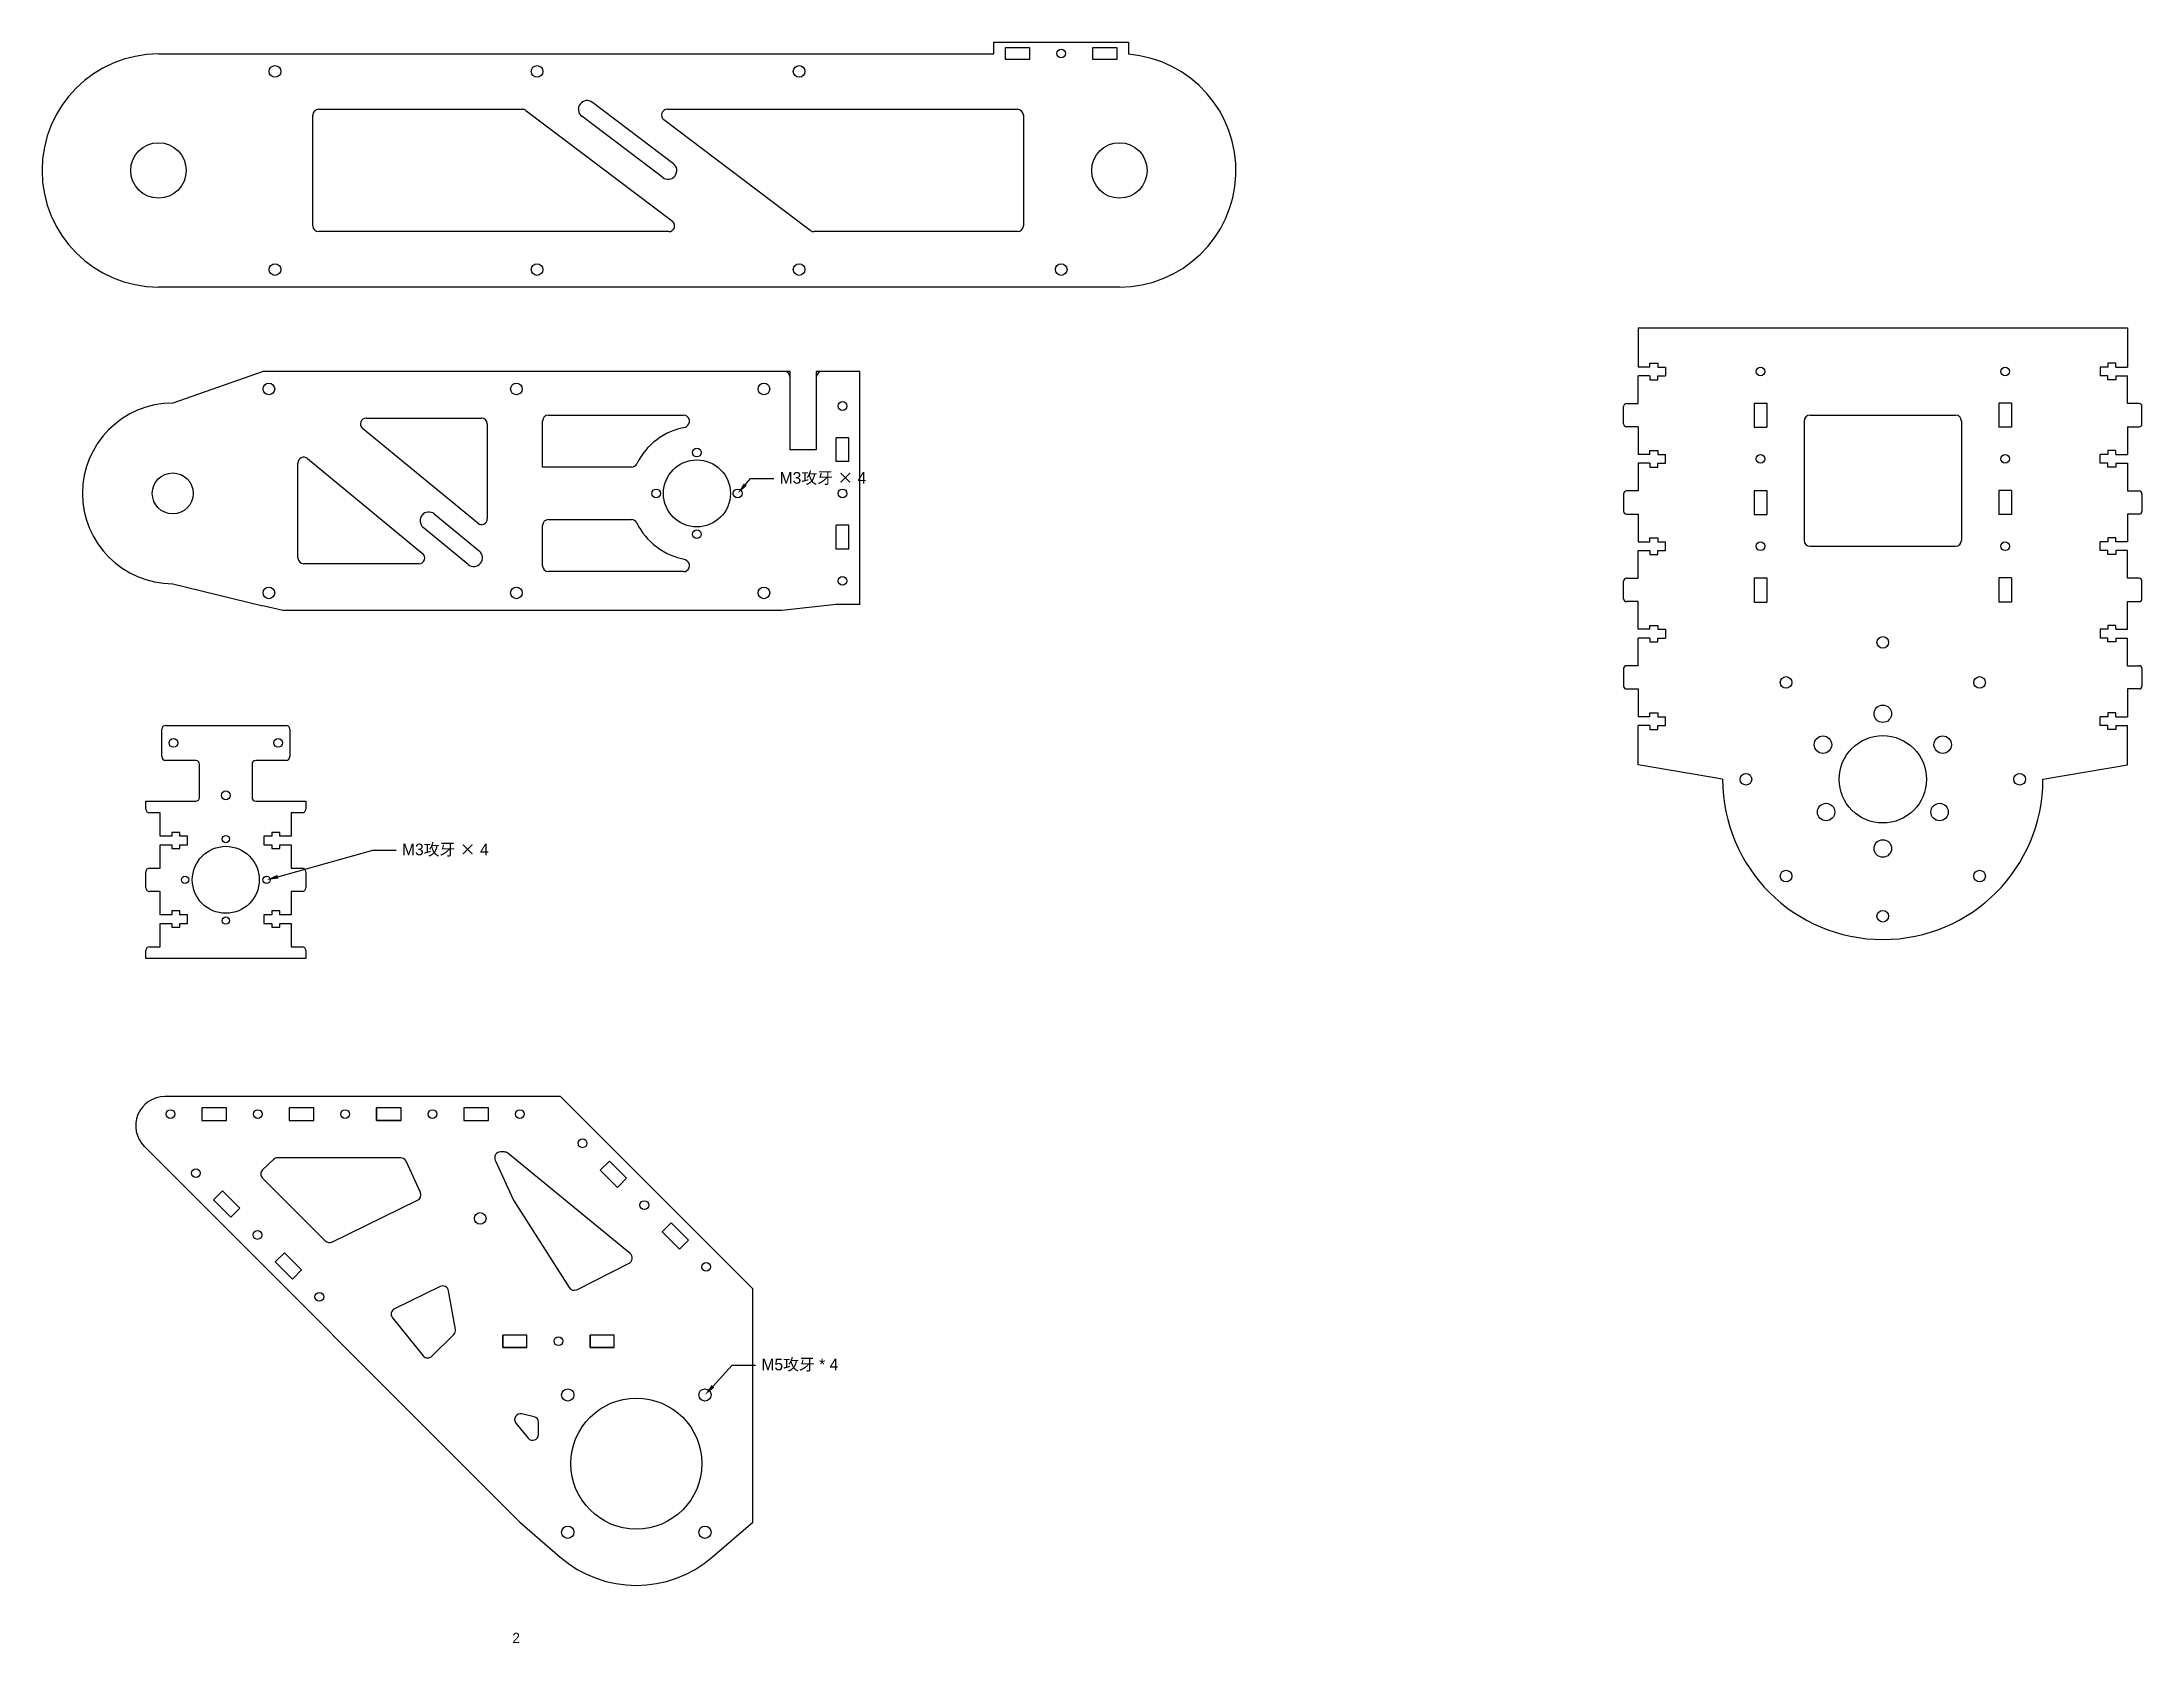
# Model space of a CAD drawing. Header units: millimetres. Extents: x -369 to 353, y -506 to 44.
import ezdxf
from ezdxf import colors
from ezdxf.entities.mleader import LeaderData, LeaderLine
from ezdxf.math import Vec2, Vec3

# ---------------------------------------------------------------- set-up
doc = ezdxf.new("R2010")
doc.units = ezdxf.units.MM

msp = doc.modelspace()

# ---------------------------------------------------------------- linework, layer by layer
at = {"color": 7, "linetype": 'Continuous', "lineweight": 25}
for p, q in [((-41.64, 43.95), (4.56, 43.95)), ((-41.64, 39.85), (-41.64, 43.95)), ((4.56, 43.95), (4.56, 39.73)), ((-328.54, 39.85), (-41.64, 39.85)), ((-37.64, 42.11), (-29.44, 42.11)), ((-37.64, 37.91), (-37.64, 42.11)), ((-29.44, 37.91), (-37.64, 37.91)), ((-29.44, 42.11), (-29.44, 37.91)), ((-7.64, 42.11), (0.56, 42.11)), ((-7.64, 37.91), (-7.64, 42.11)), ((0.56, 37.91), (-7.64, 37.91)), ((0.56, 42.11), (0.56, 37.91)), ((-179.53, 23.25), (-151.73, 2.25)), ((-275.54, -19.15), (-275.54, 18.85)), ((-273.54, 20.85), (-203.57, 20.85)), ((-202.37, 20.45), (-152.07, -17.55)), ((-155.35, -2.54), (-183.15, 18.46)), ((-104.72, -20.74), (-155.01, 17.26)), ((-153.81, 20.85), (-33.54, 20.85)), ((-31.54, 18.85), (-31.54, -19.15)), ((-153.28, -21.15), (-273.54, -21.15)), ((-33.54, -21.15), (-103.51, -21.15)), ((1.46, -40.15), (-328.54, -40.15)), ((179.61, -54.15), (179.61, -67.65)), ((179.61, -54.15), (347.61, -54.15)), ((347.61, -54.15), (347.61, -67.65)), ((-292.64, -69.15), (-323.64, -80)), ((-113.64, -69.15), (-292.64, -69.15)), ((-111.64, -96), (-111.64, -71.15)), ((-102.64, -71.15), (-102.64, -96)), ((-87.64, -69.15), (-100.64, -69.15)), ((-87.64, -149.15), (-87.64, -69.15)), ((183.61, -67.65), (179.61, -67.65)), ((179.61, -80.15), (179.61, -70.65)), ((183.61, -70.65), (179.61, -70.65)), ((183.61, -66.3), (186.31, -66.3)), ((183.61, -67.65), (183.61, -66.3)), ((183.61, -70.65), (183.61, -72)), ((183.61, -72), (186.31, -72)), ((186.31, -66.3), (186.31, -67.65)), ((186.31, -67.65), (189.01, -67.65)), ((186.31, -72), (186.31, -70.65)), ((186.31, -70.65), (189.01, -70.65)), ((189.01, -67.65), (189.01, -70.65)), ((340.91, -67.65), (338.21, -67.65)), ((338.21, -67.65), (338.21, -70.65)), ((340.91, -70.65), (338.21, -70.65)), ((343.61, -66.3), (340.91, -66.3)), ((340.91, -66.3), (340.91, -67.65)), ((340.91, -72), (340.91, -70.65)), ((343.61, -72), (340.91, -72)), ((343.61, -67.65), (343.61, -66.3)), ((343.61, -67.65), (347.61, -67.65)), ((343.61, -70.65), (343.61, -72)), ((343.61, -70.65), (347.61, -70.65)), ((347.61, -80.15), (347.61, -70.65)), ((-257.19, -85.15), (-217.64, -85.15)), ((-196.64, -102), (-196.64, -86.15)), ((-194.64, -84.15), (-148.19, -84.15)), ((174.61, -87.15), (174.61, -81.15)), ((175.61, -80.15), (179.61, -80.15)), ((219.46, -80), (219.46, -88.3)), ((219.46, -80), (223.76, -80)), ((223.76, -80), (223.76, -88.3)), ((236.61, -86.15), (236.61, -127.15)), ((238.61, -84.15), (288.61, -84.15)), ((290.61, -86.15), (290.61, -127.15)), ((303.46, -80), (303.46, -88.3)), ((307.76, -80), (303.46, -80)), ((307.76, -80), (307.76, -88.3)), ((351.61, -80.15), (347.61, -80.15)), ((352.61, -87.15), (352.61, -81.15)), ((-218.91, -121.27), (-258.47, -88.69)), ((-215.64, -87.15), (-215.64, -119.72)), ((-146.81, -87.6), (-147.6, -88.34)), ((-91.49, -91.9), (-95.79, -91.9)), ((-95.79, -100.1), (-95.79, -91.9)), ((-91.49, -100.1), (-91.49, -91.9)), ((179.61, -88.15), (175.61, -88.15)), ((179.61, -88.15), (179.61, -97.65)), ((219.46, -88.3), (223.76, -88.3)), ((307.76, -88.3), (303.46, -88.3)), ((347.61, -88.15), (351.61, -88.15)), ((347.61, -88.15), (347.61, -97.65)), ((-280.64, -133.15), (-280.64, -100.58)), ((-277.37, -99.03), (-237.82, -131.61)), ((-102.64, -96), (-111.64, -96)), ((-91.49, -100.1), (-95.79, -100.1)), ((183.61, -97.65), (179.61, -97.65)), ((179.61, -100.65), (179.61, -110.15)), ((183.61, -100.65), (179.61, -100.65)), ((183.61, -96.3), (186.31, -96.3)), ((183.61, -97.65), (183.61, -96.3)), ((183.61, -100.65), (183.61, -102)), ((186.31, -96.3), (186.31, -97.65)), ((186.31, -97.65), (189.01, -97.65)), ((186.31, -102), (186.31, -100.65)), ((186.31, -100.65), (189.01, -100.65)), ((189.01, -100.65), (189.01, -97.65)), ((340.91, -97.65), (338.21, -97.65)), ((338.21, -100.65), (338.21, -97.65)), ((340.91, -100.65), (338.21, -100.65)), ((343.61, -96.3), (340.91, -96.3)), ((340.91, -96.3), (340.91, -97.65)), ((340.91, -102), (340.91, -100.65)), ((343.61, -97.65), (343.61, -96.3)), ((343.61, -97.65), (347.61, -97.65)), ((343.61, -100.65), (343.61, -102)), ((343.61, -100.65), (347.61, -100.65)), ((347.61, -100.65), (347.61, -110.15)), ((-166.09, -102), (-196.64, -102)), ((183.61, -102), (186.31, -102)), ((343.61, -102), (340.91, -102)), ((174.61, -111.15), (174.61, -117.15)), ((179.61, -110.15), (175.61, -110.15)), ((219.46, -110), (219.46, -118.3)), ((219.46, -110), (223.76, -110)), ((223.76, -110), (223.76, -118.3)), ((303.46, -110), (303.46, -118.3)), ((307.76, -110), (303.46, -110)), ((307.76, -110), (307.76, -118.3)), ((347.61, -110.15), (351.61, -110.15)), ((352.61, -111.15), (352.61, -117.15)), ((-233.82, -118.06), (-218.38, -130.77)), ((-196.64, -135.85), (-196.64, -122)), ((-194.64, -120), (-166.09, -120)), ((-95.79, -130.2), (-95.79, -121.9)), ((-91.49, -121.9), (-95.79, -121.9)), ((-91.49, -130.2), (-91.49, -121.9)), ((175.61, -118.15), (179.61, -118.15)), ((179.61, -118.15), (179.61, -127.65)), ((219.46, -118.3), (223.76, -118.3)), ((307.76, -118.3), (303.46, -118.3)), ((351.61, -118.15), (347.61, -118.15)), ((347.61, -118.15), (347.61, -127.65)), ((-222.19, -135.41), (-237.63, -122.69)), ((179.61, -127.65), (183.61, -127.65)), ((183.61, -126.3), (186.31, -126.3)), ((183.61, -127.65), (183.61, -126.3)), ((186.31, -126.3), (186.31, -127.65)), ((186.31, -127.65), (189.01, -127.65)), ((189.01, -130.65), (189.01, -127.65)), ((238.61, -129.15), (288.61, -129.15)), ((340.91, -127.65), (338.21, -127.65)), ((338.21, -130.65), (338.21, -127.65)), ((343.61, -126.3), (340.91, -126.3)), ((340.91, -126.3), (340.91, -127.65)), ((343.61, -127.65), (343.61, -126.3)), ((347.61, -127.65), (343.61, -127.65)), ((-239.09, -135.15), (-278.64, -135.15)), ((-147.6, -133.66), (-146.81, -134.4)), ((-91.49, -130.2), (-95.79, -130.2)), ((179.61, -140.15), (179.61, -130.65)), ((179.61, -130.65), (183.61, -130.65)), ((183.61, -130.65), (183.61, -132)), ((183.61, -132), (186.31, -132)), ((186.31, -132), (186.31, -130.65)), ((186.31, -130.65), (189.01, -130.65)), ((340.91, -130.65), (338.21, -130.65)), ((340.91, -132), (340.91, -130.65)), ((343.61, -132), (340.91, -132)), ((343.61, -130.65), (343.61, -132)), ((347.61, -130.65), (343.61, -130.65)), ((347.61, -140.15), (347.61, -130.65)), ((-323.64, -142), (-292.66, -149.56)), ((-148.19, -137.85), (-194.64, -137.85)), ((174.61, -147.15), (174.61, -141.15)), ((175.61, -140.15), (179.61, -140.15)), ((219.46, -140), (219.46, -148.3)), ((219.46, -140), (223.76, -140)), ((223.76, -140), (223.76, -148.3)), ((303.46, -140), (303.46, -148.3)), ((307.76, -140), (303.46, -140)), ((307.76, -140), (307.76, -148.3)), ((351.61, -140.15), (347.61, -140.15)), ((352.61, -147.15), (352.61, -141.15)), ((-285.85, -151.15), (-292.66, -149.56)), ((-114.47, -151.15), (-285.85, -151.15)), ((-95.79, -149.15), (-114.47, -151.15)), ((-87.64, -149.15), (-95.79, -149.15)), ((179.61, -148.15), (175.61, -148.15)), ((179.61, -157.65), (179.61, -148.15)), ((219.46, -148.3), (223.76, -148.3)), ((307.76, -148.3), (303.46, -148.3)), ((347.61, -148.15), (351.61, -148.15)), ((347.61, -157.65), (347.61, -148.15)), ((183.61, -157.65), (179.61, -157.65)), ((183.61, -156.3), (186.31, -156.3)), ((183.61, -157.65), (183.61, -156.3)), ((186.31, -156.3), (186.31, -157.65)), ((186.31, -157.65), (189.01, -157.65)), ((189.01, -157.65), (189.01, -160.65)), ((340.91, -157.65), (338.21, -157.65)), ((338.21, -157.65), (338.21, -160.65)), ((343.61, -156.3), (340.91, -156.3)), ((340.91, -156.3), (340.91, -157.65)), ((343.61, -157.65), (343.61, -156.3)), ((343.61, -157.65), (347.61, -157.65)), ((179.61, -170.15), (179.61, -160.65)), ((183.61, -160.65), (179.61, -160.65)), ((183.61, -160.65), (183.61, -162)), ((183.61, -162), (186.31, -162)), ((186.31, -162), (186.31, -160.65)), ((186.31, -160.65), (189.01, -160.65)), ((340.91, -160.65), (338.21, -160.65)), ((340.91, -162), (340.91, -160.65)), ((343.61, -162), (340.91, -162)), ((343.61, -160.65), (343.61, -162)), ((343.61, -160.65), (347.61, -160.65)), ((347.61, -170.15), (347.61, -160.65)), ((174.61, -171.15), (174.61, -177.15)), ((179.61, -170.15), (175.61, -170.15)), ((347.61, -170.15), (351.61, -170.15)), ((352.61, -171.15), (352.61, -177.15)), ((175.61, -178.15), (179.61, -178.15)), ((179.61, -178.15), (179.61, -187.65)), ((351.61, -178.15), (347.61, -178.15)), ((347.61, -178.15), (347.61, -187.65)), ((183.61, -186.3), (186.31, -186.3)), ((183.61, -187.65), (183.61, -186.3)), ((186.31, -186.3), (186.31, -187.65)), ((343.61, -186.3), (340.91, -186.3)), ((340.91, -186.3), (340.91, -187.65)), ((343.61, -187.65), (343.61, -186.3)), ((-327.42, -201.36), (-327.42, -191.96)), ((-326.12, -190.66), (-284.72, -190.66)), ((-283.42, -191.96), (-283.42, -201.36)), ((183.61, -187.65), (179.61, -187.65)), ((179.61, -204.15), (179.61, -190.65)), ((183.61, -190.65), (179.61, -190.65)), ((183.61, -190.65), (183.61, -192)), ((183.61, -192), (186.31, -192)), ((186.31, -187.65), (189.01, -187.65)), ((186.31, -192), (186.31, -190.65)), ((186.31, -190.65), (189.01, -190.65)), ((189.01, -190.65), (189.01, -187.65)), ((340.91, -187.65), (338.21, -187.65)), ((338.21, -190.65), (338.21, -187.65)), ((340.91, -190.65), (338.21, -190.65)), ((340.91, -192), (340.91, -190.65)), ((343.61, -192), (340.91, -192)), ((343.61, -187.65), (347.61, -187.65)), ((343.61, -190.65), (343.61, -192)), ((343.61, -190.65), (347.61, -190.65)), ((347.61, -204.15), (347.61, -190.65)), ((-315.72, -202.66), (-326.12, -202.66)), ((-314.42, -215.36), (-314.42, -203.96)), ((-296.42, -203.96), (-296.42, -215.36)), ((-284.72, -202.66), (-295.12, -202.66)), ((208.61, -209.15), (179.61, -204.15)), ((318.61, -209.15), (347.61, -204.15)), ((-332.92, -219.36), (-332.92, -216.66)), ((-332.92, -216.66), (-315.72, -216.66)), ((-327.92, -220.66), (-331.62, -220.66)), ((-327.92, -228.66), (-327.92, -220.66)), ((-295.12, -216.66), (-277.92, -216.66)), ((-279.22, -220.66), (-282.92, -220.66)), ((-282.92, -220.66), (-282.92, -228.66)), ((-277.92, -216.66), (-277.92, -219.36)), ((-323.92, -228.66), (-327.92, -228.66)), ((-321.22, -227.36), (-323.92, -227.36)), ((-323.92, -227.36), (-323.92, -228.66)), ((-321.22, -228.66), (-321.22, -227.36)), ((-318.52, -228.66), (-321.22, -228.66)), ((-318.52, -231.66), (-318.52, -228.66)), ((-289.62, -228.66), (-292.32, -228.66)), ((-292.32, -228.66), (-292.32, -231.66)), ((-286.92, -227.36), (-289.62, -227.36)), ((-289.62, -227.36), (-289.62, -228.66)), ((-286.92, -228.66), (-286.92, -227.36)), ((-282.92, -228.66), (-286.92, -228.66)), ((-327.92, -239.66), (-327.92, -231.66)), ((-327.92, -231.66), (-323.92, -231.66)), ((-323.92, -231.66), (-323.92, -232.96)), ((-323.92, -232.96), (-321.22, -232.96)), ((-321.22, -232.96), (-321.22, -231.66)), ((-321.22, -231.66), (-318.52, -231.66)), ((-292.32, -231.66), (-289.62, -231.66)), ((-289.62, -231.66), (-289.62, -232.96)), ((-289.62, -232.96), (-286.92, -232.96)), ((-286.92, -232.96), (-286.92, -231.66)), ((-286.92, -231.66), (-282.92, -231.66)), ((-282.92, -231.66), (-282.92, -239.66)), ((-332.92, -246.36), (-332.92, -240.96)), ((-331.62, -239.66), (-327.92, -239.66)), ((-282.92, -239.66), (-279.22, -239.66)), ((-277.92, -240.96), (-277.92, -246.36)), ((-327.92, -247.66), (-331.62, -247.66)), ((-327.92, -255.66), (-327.92, -247.66)), ((-279.22, -247.66), (-282.92, -247.66)), ((-282.92, -247.66), (-282.92, -255.66)), ((-323.92, -255.66), (-327.92, -255.66)), ((-327.92, -266.66), (-327.92, -258.66)), ((-327.92, -258.66), (-323.92, -258.66)), ((-321.22, -254.36), (-323.92, -254.36)), ((-323.92, -254.36), (-323.92, -255.66)), ((-323.92, -258.66), (-323.92, -259.96)), ((-321.22, -255.66), (-321.22, -254.36)), ((-318.52, -255.66), (-321.22, -255.66)), ((-321.22, -259.96), (-321.22, -258.66)), ((-321.22, -258.66), (-318.52, -258.66)), ((-318.52, -258.66), (-318.52, -255.66)), ((-289.62, -255.66), (-292.32, -255.66)), ((-292.32, -255.66), (-292.32, -258.66)), ((-292.32, -258.66), (-289.62, -258.66)), ((-286.92, -254.36), (-289.62, -254.36)), ((-289.62, -254.36), (-289.62, -255.66)), ((-289.62, -258.66), (-289.62, -259.96)), ((-286.92, -255.66), (-286.92, -254.36)), ((-282.92, -255.66), (-286.92, -255.66)), ((-286.92, -259.96), (-286.92, -258.66)), ((-286.92, -258.66), (-282.92, -258.66)), ((-282.92, -258.66), (-282.92, -266.66)), ((-331.62, -266.66), (-327.92, -266.66)), ((-323.92, -259.96), (-321.22, -259.96)), ((-289.62, -259.96), (-286.92, -259.96)), ((-282.92, -266.66), (-279.22, -266.66)), ((-332.92, -270.66), (-332.92, -267.96)), ((-277.92, -270.66), (-332.92, -270.66)), ((-277.92, -267.96), (-277.92, -270.66)), ((-190.44, -318.08), (-326.36, -318.08)), ((-305.24, -321.88), (-313.64, -321.88)), ((-313.64, -321.88), (-313.64, -326.28)), ((-305.24, -326.28), (-305.24, -321.88)), ((-283.64, -321.88), (-283.64, -326.28)), ((-275.24, -321.88), (-283.64, -321.88)), ((-275.24, -326.28), (-275.24, -321.88)), ((-253.64, -321.88), (-253.64, -326.28)), ((-245.24, -321.88), (-253.64, -321.88)), ((-245.24, -326.28), (-245.24, -321.88)), ((-223.64, -321.88), (-223.64, -326.28)), ((-215.24, -321.88), (-223.64, -321.88)), ((-215.24, -326.28), (-215.24, -321.88)), ((-124.44, -384.08), (-190.44, -318.08)), ((-313.64, -326.28), (-305.24, -326.28)), ((-283.64, -326.28), (-275.24, -326.28)), ((-253.64, -326.28), (-245.24, -326.28)), ((-223.64, -326.28), (-215.24, -326.28)), ((-333.43, -335.15), (-204.44, -464.14)), ((-209.81, -337.08), (-211.09, -337.08)), ((-166.55, -371.96), (-208.54, -337.53)), ((-292.81, -346.07), (-271.26, -367.62)), ((-289.02, -339.63), (-292.78, -343.21)), ((-245.36, -339.08), (-287.64, -339.08)), ((-238.6, -351.05), (-243.54, -340.25)), ((-212.91, -339.91), (-206.61, -353.68)), ((-173.71, -340.19), (-176.82, -343.3)), ((-176.82, -343.3), (-170.88, -349.24)), ((-167.77, -346.13), (-173.71, -340.19)), ((-170.88, -349.24), (-167.77, -346.13)), ((-306.54, -350.45), (-309.65, -353.56)), ((-300.6, -356.39), (-306.54, -350.45)), ((-309.65, -353.56), (-303.71, -359.5)), ((-303.71, -359.5), (-300.6, -356.39)), ((-268.97, -368), (-239.55, -353.68)), ((-206.61, -353.68), (-187.52, -383.66)), ((-152.5, -361.4), (-155.61, -364.51)), ((-155.61, -364.51), (-149.67, -370.45)), ((-146.56, -367.34), (-152.5, -361.4)), ((-149.67, -370.45), (-146.56, -367.34)), ((-285.32, -371.66), (-288.44, -374.77)), ((-288.44, -374.77), (-282.5, -380.71)), ((-279.38, -377.6), (-285.32, -371.66)), ((-282.5, -380.71), (-279.38, -377.6)), ((-184.93, -384.37), (-166.92, -375.3)), ((-231.78, -383.27), (-247.52, -390.93)), ((-226.6, -398.02), (-228.94, -384.72)), ((-124.44, -464.14), (-124.44, -384.08)), ((-248.2, -393.98), (-237.62, -407.06)), ((-234.65, -407.23), (-227.16, -399.79)), ((-202.1, -399.98), (-210.3, -399.98)), ((-210.3, -399.98), (-210.3, -404.18)), ((-202.1, -404.18), (-202.1, -399.98)), ((-172.1, -399.98), (-180.3, -399.98)), ((-180.3, -399.98), (-180.3, -404.18)), ((-172.1, -404.18), (-172.1, -399.98)), ((-210.3, -404.18), (-202.1, -404.18)), ((-180.3, -404.18), (-172.1, -404.18)), ((-205.77, -430.18), (-201.56, -435.33)), ((-199.54, -428), (-203.76, -426.97)), ((-198.01, -434.06), (-198.01, -429.94)), ((-204.44, -464.14), (-190.66, -476.09)), ((-138.24, -476.1), (-124.44, -464.14))]:
    msp.add_line(p, q, dxfattribs=at)
at = {"color": 7, "linetype": 'Continuous'}
for p, q in [((-292.64, -69.15), (-323.64, -80)), ((-111.64, -69.15), (-292.64, -69.15)), ((-111.64, -96), (-111.64, -69.15)), ((-87.64, -69.15), (-102.64, -69.15)), ((-102.64, -69.15), (-102.64, -96)), ((-87.64, -111), (-87.64, -69.15)), ((-91.49, -91.9), (-95.79, -91.9)), ((-95.79, -100.1), (-95.79, -91.9)), ((-91.49, -100.1), (-91.49, -91.9)), ((-102.64, -96), (-111.64, -96)), ((-91.49, -100.1), (-95.79, -100.1)), ((-87.64, -149.15), (-87.64, -111)), ((-95.79, -130.2), (-95.79, -121.9)), ((-91.49, -121.9), (-95.79, -121.9)), ((-91.49, -130.2), (-91.49, -121.9)), ((-91.49, -130.2), (-95.79, -130.2)), ((-323.64, -142), (-292.66, -149.56)), ((-285.85, -151.15), (-292.66, -149.56)), ((-114.47, -151.15), (-285.85, -151.15)), ((-95.79, -149.15), (-114.47, -151.15)), ((-87.64, -149.15), (-95.79, -149.15)), ((-245.24, -321.88), (-253.64, -321.88)), ((-253.64, -326.28), (-253.64, -321.88)), ((-245.24, -326.28), (-245.24, -321.88)), ((-245.24, -326.28), (-253.64, -326.28)), ((-202.1, -399.98), (-210.3, -399.98)), ((-210.3, -404.18), (-210.3, -399.98)), ((-202.1, -404.18), (-202.1, -399.98)), ((-172.1, -399.98), (-180.3, -399.98)), ((-180.3, -404.18), (-180.3, -399.98)), ((-172.1, -404.18), (-172.1, -399.98)), ((-202.1, -404.18), (-210.3, -404.18)), ((-172.1, -404.18), (-180.3, -404.18))]:
    msp.add_line(p, q, dxfattribs=at)
at = {"color": 7, "linetype": 'Continuous', "lineweight": 25}
for centre, radius in [((-18.54, 40.01), 1.5), ((-288.54, 33.85), 2), ((-198.54, 33.85), 2), ((-108.54, 33.85), 2), ((-328.54, -0.15), 9.52), ((1.46, -0.15), 9.52), ((-288.54, -34.15), 2), ((-198.54, -34.15), 2), ((-108.54, -34.15), 2), ((-18.54, -34.15), 2), ((221.61, -69.15), 1.5), ((305.61, -69.15), 1.5), ((-290.64, -75.15), 2), ((-205.64, -75.15), 2), ((-120.64, -75.15), 2), ((-93.64, -81), 1.5), ((-143.64, -111), 11.5), ((-143.64, -97), 1.5), ((221.61, -99.15), 1.5), ((305.61, -99.15), 1.5), ((-323.64, -111), 7.02), ((-157.64, -111), 1.5), ((-129.64, -111), 1.5), ((-93.64, -111), 1.5), ((-143.64, -125), 1.5), ((221.61, -129.15), 1.5), ((305.61, -129.15), 1.5), ((-290.64, -145.15), 2), ((-205.64, -145.15), 2), ((-120.64, -145.15), 2), ((-93.64, -141), 1.5), ((263.61, -162.15), 2), ((230.38, -175.91), 2), ((296.85, -175.91), 2), ((263.61, -186.65), 3), ((243.05, -197.27), 3), ((263.61, -209.15), 15), ((284.18, -197.27), 3), ((-323.42, -196.66), 1.5), ((-287.42, -196.66), 1.5), ((216.61, -209.15), 2), ((310.61, -209.15), 2), ((-305.42, -214.66), 1.5), ((244.13, -220.4), 3), ((283.1, -220.4), 3), ((-305.42, -229.66), 1.25), ((263.61, -232.9), 3), ((-305.42, -243.66), 11.5), ((-319.42, -243.66), 1.25), ((-291.42, -243.66), 1.25), ((230.38, -242.38), 2), ((296.85, -242.38), 2), ((-305.42, -257.66), 1.25), ((263.61, -256.15), 2), ((-324.44, -324.08), 1.5), ((-294.44, -324.08), 1.5), ((-264.44, -324.08), 1.5), ((-234.44, -324.08), 1.5), ((-204.44, -324.08), 1.5), ((-182.9, -334.11), 1.5), ((-315.73, -344.36), 1.5), ((-218.06, -359.91), 2), ((-161.69, -355.32), 1.5), ((-294.52, -365.58), 1.5), ((-140.47, -376.53), 1.5), ((-273.3, -386.79), 1.5), ((-191.2, -402.08), 1.5), ((-188.01, -420.51), 2.1), ((-164.44, -444.08), 22.5), ((-140.87, -420.51), 2.1), ((-188.01, -467.65), 2.1), ((-140.87, -467.65), 2.1)]:
    msp.add_circle(centre, radius, dxfattribs=at)
at = {"color": 7, "linetype": 'Continuous'}
for centre, radius in [((-93.64, -81), 1.5), ((-143.64, -111), 11.5), ((-143.64, -97), 1.5), ((-323.64, -111), 7.02), ((-157.64, -111), 1.5), ((-129.64, -111), 1.5), ((-93.64, -111), 1.5), ((-143.64, -125), 1.5), ((-93.64, -141), 1.5), ((-234.44, -324.08), 1.5), ((-218.06, -359.91), 2), ((-191.2, -402.08), 1.5), ((-164.44, -444.08), 22.5)]:
    msp.add_circle(centre, radius, dxfattribs=at)
at = {"color": 7, "linetype": 'Continuous', "lineweight": 25}
for centre, radius, start, end in [((-328.54, -0.15), 40, 90, 270), ((1.46, -0.15), 40, 270, 85.55512), ((-181.34, 20.85), 3, 52.92693, 232.92693), ((-273.54, 18.85), 2, 90, 180), ((-203.57, 18.85), 2, 52.92693, 90), ((-153.81, 18.85), 2, 90, 232.92693), ((-33.54, 18.85), 2, 0, 90), ((-153.54, -0.15), 3, 232.92693, 52.92693), ((-273.54, -19.15), 2, 180, 270), ((-153.28, -19.15), 2, 270, 52.92693), ((-103.51, -19.15), 2, 232.92693, 270), ((-33.54, -19.15), 2, 270, 0), ((-113.64, -71.15), 2, 0, 90), ((-100.64, -71.15), 2, 90, 180), ((-323.64, -111), 31, 90, 270), ((-257.19, -87.15), 2, 90, 230.52754), ((-217.64, -87.15), 2, 0, 90), ((-194.64, -86.15), 2, 90, 180), ((-148.19, -86.15), 2, 313.5312, 90), ((175.61, -81.15), 1, 90, 180), ((238.61, -86.15), 2, 90, 180), ((288.61, -86.15), 2, 0, 90), ((351.61, -81.15), 1, 0, 90), ((-143.64, -111), 23, 99.89882, 153.89612), ((175.61, -87.15), 1, 180, 270), ((351.61, -87.15), 1, 270, 0), ((-278.64, -100.58), 2, 50.52754, 180), ((-166.09, -100), 2, 270, 333.89612), ((175.61, -111.15), 1, 90, 180), ((351.61, -111.15), 1, 0, 90), ((-235.72, -120.38), 3, 50.52754, 230.52754), ((-217.64, -119.72), 2, 230.52754, 0), ((-194.64, -122), 2, 90, 180), ((-166.09, -122), 2, 26.10388, 90), ((-143.64, -111), 23, 206.10388, 260.10118), ((175.61, -117.15), 1, 180, 270), ((351.61, -117.15), 1, 270, 0), ((238.61, -127.15), 2, 180, 270), ((288.61, -127.15), 2, 270, 0), ((-278.64, -133.15), 2, 180, 270), ((-239.09, -133.15), 2, 270, 50.52754), ((-220.29, -133.09), 3, 230.52754, 50.52754), ((-194.64, -135.85), 2, 180, 270), ((-148.19, -135.85), 2, 270, 46.4688), ((175.61, -141.15), 1, 90, 180), ((351.61, -141.15), 1, 0, 90), ((175.61, -147.15), 1, 180, 270), ((351.61, -147.15), 1, 270, 0), ((175.61, -171.15), 1, 90, 180), ((351.61, -171.15), 1, 0, 90), ((175.61, -177.15), 1, 180, 270), ((351.61, -177.15), 1, 270, 360), ((-326.12, -191.96), 1.3, 90, 180), ((-284.72, -191.96), 1.3, 0, 90), ((-326.12, -201.36), 1.3, 180, 270), ((-284.72, -201.36), 1.3, 270, 0), ((-315.72, -203.96), 1.3, 0, 90), ((-295.12, -203.96), 1.3, 90, 180), ((-315.72, -215.36), 1.3, 270, 0), ((-295.12, -215.36), 1.3, 180, 270), ((263.61, -209.15), 55, 180, 0), ((-331.62, -219.36), 1.3, 180, 270), ((-279.22, -219.36), 1.3, 270, 0), ((-331.62, -240.96), 1.3, 90, 180), ((-279.22, -240.96), 1.3, 0, 90), ((-331.62, -246.36), 1.3, 180, 270), ((-279.22, -246.36), 1.3, 270, 0), ((-331.62, -267.96), 1.3, 90, 180), ((-279.22, -267.96), 1.3, 0, 90), ((-326.36, -328.08), 10, 90, 225), ((-211.09, -339.08), 2, 90, 204.57874), ((-209.81, -339.08), 2, 50.64826, 90), ((-291.4, -344.66), 2, 133.6243, 225), ((-287.64, -341.08), 2, 90, 133.6243), ((-245.36, -341.08), 2, 24.57874, 90), ((-240.42, -351.88), 2, 295.94966, 24.57874), ((-269.85, -366.2), 2, 225, 295.94966), ((-167.82, -373.51), 2, 296.73026, 50.64826), ((-230.91, -385.07), 2, 9.94326, 115.94966), ((-185.83, -382.58), 2, 212.4948, 296.73026), ((-246.64, -392.72), 2, 115.94966, 218.9607), ((-228.57, -398.37), 2, 314.79755, 9.94326), ((-236.06, -405.81), 2, 218.9607, 314.79755), ((-204.23, -428.92), 2, 76.33515, 219.31982), ((-200.01, -429.94), 2, 0, 76.33515), ((-200.01, -434.06), 2, 219.31982, 0), ((-164.45, -445.88), 40, 229.0563, 310.92752)]:
    msp.add_arc(centre, radius, start, end, dxfattribs=at)
at = {"color": 7, "linetype": 'Continuous'}
msp.add_arc((-323.64, -111), 31, 90, 270, dxfattribs=at)

# ---------------------------------------------------------------- texts
at = {"insert": (-207.01, -502.15), "char_height": 3.5, "attachment_point": 1}
msp.add_mtext_dynamic_manual_height_columns('2', width=84.269, gutter_width=17.5, heights=[0], dxfattribs=at)

# ---------------------------------------------------------------- leaders
ml = msp.add_multileader_mtext('Standard')
ml.set_content('M3{\\fSimSun|b0|i0|c134|p2;攻牙} {\\fSimSun|b0|i0|c134|p2;×} 4', color=256)
ml.set_leader_properties()
ml.build(insert=Vec2(0, 0))
ml.multileader.update_dxf_attribs({"text_right_attachment_type": 6})
ctx = ml.context
ctx.base_point, ctx.plane_origin = Vec3(-117.23, -105.94), Vec3(-129.64, -111)
ctx.right_attachment = 6
notes = []
notes.append((ctx, [(0, (1, 1, 0), (-125.23, -105.94), (1, 0), 8, [(0, [(-129.64, -111)], 0, [])])]))
ctx.mtext.insert, ctx.mtext.flow_direction = Vec3(-115.23, -103.67), 5
ml = msp.add_multileader_mtext('Standard')
ml.set_content('M3{\\fSimSun|b0|i0|c134|p2;攻牙} {\\fSimSun|b0|i0|c134|p2;×} 4', color=256)
ml.set_leader_properties()
ml.build(insert=Vec2(0, 0))
ml.multileader.update_dxf_attribs({"text_right_attachment_type": 6})
ctx = ml.context
ctx.base_point, ctx.plane_origin = Vec3(-246.9, -233.5), Vec3(-259.31, -238.56)
ctx.right_attachment = 6
notes.append((ctx, [(0, (1, 1, 0), (-254.9, -233.5), (1, 0), 8, [(0, [(-291.42, -243.66)], 0, [])])]))
ctx.mtext.insert, ctx.mtext.flow_direction = Vec3(-244.9, -231.24), 5
ml = msp.add_multileader_mtext('Standard')
ml.set_content('M5{\\fSimSun|b0|i0|c134|p2;攻牙} * 4', color=256)
ml.set_leader_properties()
ml.build(insert=Vec2(0, 0))
ml.multileader.update_dxf_attribs({"text_right_attachment_type": 6})
ctx = ml.context
ctx.base_point, ctx.plane_origin = Vec3(-123.48, -410.3), Vec3(-140.87, -420.51)
ctx.right_attachment = 6
notes.append((ctx, [(0, (1, 1, 0), (-131.48, -410.3), (1, 0), 8, [(0, [(-140.87, -420.51)], 0, [])])]))
ctx.mtext.insert, ctx.mtext.flow_direction = Vec3(-121.48, -408.03), 5
for ctx, leaders in notes:
    for number, flags, end, landing, length, lines in leaders:
        leader = LeaderData()
        leader.index, (leader.has_last_leader_line, leader.has_dogleg_vector, leader.attachment_direction) = number, flags
        leader.last_leader_point, leader.dogleg_vector, leader.dogleg_length = Vec3(end), Vec3(landing), length
        for number, points, colour, breaks in lines:
            line = LeaderLine()
            line.index, line.vertices, line.color, line.breaks = number, Vec3.list(points), colors.encode_raw_color(colour), breaks
            leader.lines.append(line)
        ctx.leaders.append(leader)

doc.saveas('drawing.dxf')
